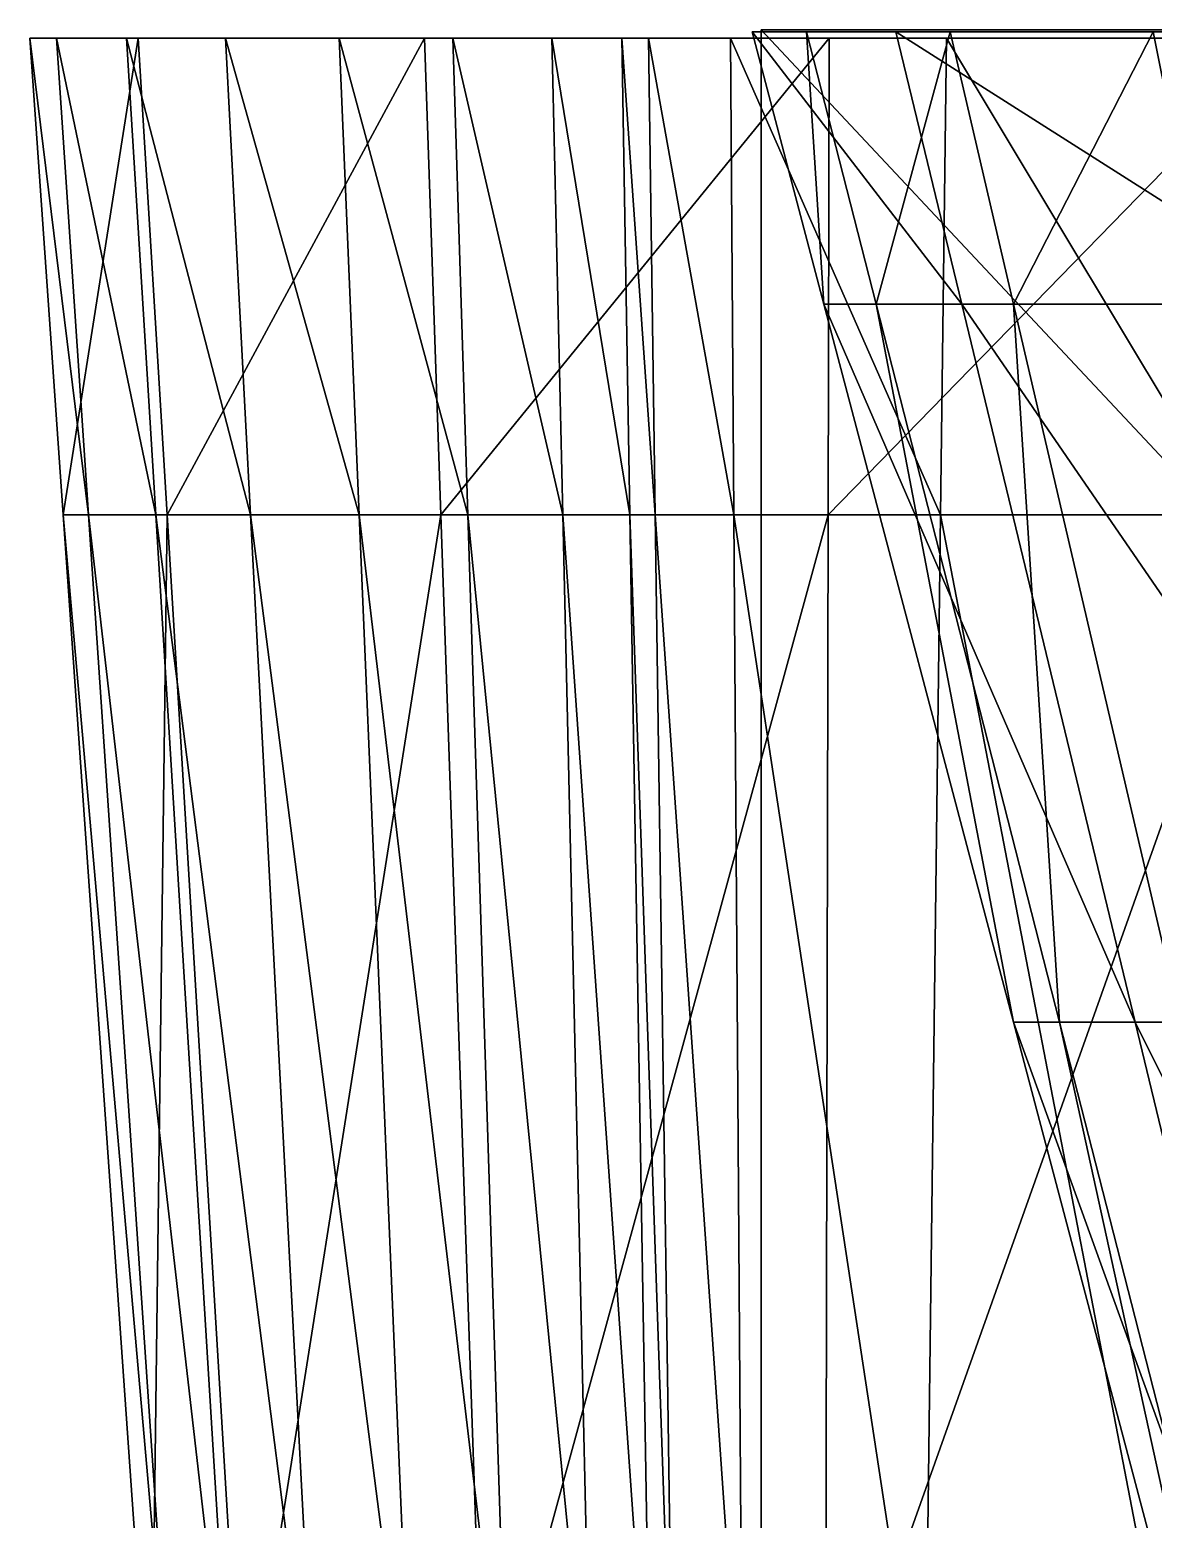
# Model space of a CAD drawing. Header units: metres. Extents: x -2.35 to 2.28, y -2.72 to 2.54.
# Drawn here: x -2.355 to -1.823, y 1.83 to 2.535 of the extents above; entities that cross this region are included whole.
import ezdxf

# ---------------------------------------------------------------- set-up
doc = ezdxf.new("R2010")
doc.units = ezdxf.units.M

msp = doc.modelspace()

# ---------------------------------------------------------------- linework, layer by layer
at = {"layer": 'Prism 3'}
for points in [[(-0.03951, 0.43542, -0.2356), (-2.00825, 2.53542, 0.19753), (-2.00825, 0.43542, 0.19753)], [(-0.03951, 0.43542, -0.2356), (-0.03951, 2.53542, -0.2356), (-2.00825, 2.53542, 0.19753)], [(-2.00825, 0.43542, 0.19753), (-0.43326, 2.53542, 0.77503), (-0.43326, 0.43542, 0.77503)], [(-2.00825, 0.43542, 0.19753), (-2.00825, 2.53542, 0.19753), (-0.43326, 2.53542, 0.77503)], [(-0.43326, 2.53542, 0.77503), (-2.00825, 2.53542, 0.19753), (-0.03951, 2.53542, -0.2356)]]:
    msp.add_3dface(points, dxfattribs=at)
at = {"layer": 'Pyramid 15'}
for points in [[(-2.33889, 2.30581, 0.25148), (-2.35471, 2.53139, 0.25455), (-2.3033, 2.53139, 0.24456)], [(-2.32684, 2.30581, 0.23264), (-2.35471, 2.53139, 0.25455), (-2.33889, 2.30581, 0.25148)], [(-2.32684, 2.30581, 0.23264), (-2.34212, 2.53139, 0.23487), (-2.35471, 2.53139, 0.25455)], [(-2.3033, 2.53139, 0.24456), (-2.35471, 2.53139, 0.25455), (-2.34212, 2.53139, 0.23487)], [(-2.29508, 2.30581, 0.18298), (-2.34212, 2.53139, 0.23487), (-2.32684, 2.30581, 0.23264)], [(-2.29508, 2.30581, 0.18298), (-2.30893, 2.53139, 0.18298), (-2.34212, 2.53139, 0.23487)], [(-2.30893, 2.53139, 0.18298), (-2.3033, 2.53139, 0.24456), (-2.34212, 2.53139, 0.23487)], [(-2.33889, 2.30581, 0.25148), (-2.3033, 2.53139, 0.24456), (-2.28969, 2.30581, 0.24192)], [(-2.25017, 2.30581, 0.11277), (-2.30893, 2.53139, 0.18298), (-2.29508, 2.30581, 0.18298)], [(-2.25017, 2.30581, 0.11277), (-2.26201, 2.53139, 0.10962), (-2.30893, 2.53139, 0.18298)], [(-2.30893, 2.53139, 0.18298), (-2.26201, 2.53139, 0.10962), (-2.16778, 2.53139, 0.21822)], [(-2.3033, 2.53139, 0.24456), (-2.30893, 2.53139, 0.18298), (-2.16778, 2.53139, 0.21822)], [(-2.28969, 2.30581, 0.24192), (-2.3033, 2.53139, 0.24456), (-2.16778, 2.53139, 0.21822)], [(-2.28969, 2.30581, 0.24192), (-2.16778, 2.53139, 0.21822), (-2.15999, 2.30581, 0.2167)], [(-2.19869, 2.30581, 0.03229), (-2.26201, 2.53139, 0.10962), (-2.25017, 2.30581, 0.11277)], [(-2.19869, 2.30581, 0.03229), (-2.20822, 2.53139, 0.02552), (-2.26201, 2.53139, 0.10962)], [(-2.16778, 2.53139, 0.21822), (-2.26201, 2.53139, 0.10962), (-2.20822, 2.53139, 0.02552)], [(-2.14722, 2.30581, -0.0482), (-2.20822, 2.53139, 0.02552), (-2.19869, 2.30581, 0.03229)], [(-2.14722, 2.30581, -0.0482), (-2.15443, 2.53139, -0.05858), (-2.20822, 2.53139, 0.02552)], [(-1.97617, 2.53139, 0.18097), (-2.20822, 2.53139, 0.02552), (-2.15443, 2.53139, -0.05858)], [(-1.97617, 2.53139, 0.18097), (-2.16778, 2.53139, 0.21822), (-2.20822, 2.53139, 0.02552)], [(-2.15999, 2.30581, 0.2167), (-2.16778, 2.53139, 0.21822), (-1.97617, 2.53139, 0.18097)], [(-2.15999, 2.30581, 0.2167), (-1.97617, 2.53139, 0.18097), (-1.97662, 2.30581, 0.18106)], [(-2.10231, 2.30581, -0.11841), (-2.15443, 2.53139, -0.05858), (-2.14722, 2.30581, -0.0482)], [(-2.10231, 2.30581, -0.11841), (-2.10751, 2.53139, -0.13194), (-2.15443, 2.53139, -0.05858)], [(-2.10751, 2.53139, -0.13194), (-1.92057, 2.53139, -0.16828), (-2.15443, 2.53139, -0.05858)], [(-1.77589, 2.53139, -0.13216), (-1.97617, 2.53139, 0.18097), (-2.15443, 2.53139, -0.05858)], [(-1.92057, 2.53139, -0.16828), (-1.77589, 2.53139, -0.13216), (-2.15443, 2.53139, -0.05858)], [(-2.07055, 2.30581, -0.16807), (-2.10751, 2.53139, -0.13194), (-2.10231, 2.30581, -0.11841)], [(-2.07055, 2.30581, -0.16807), (-2.07432, 2.53139, -0.18383), (-2.10751, 2.53139, -0.13194)], [(-2.07432, 2.53139, -0.18383), (-2.02291, 2.53139, -0.19383), (-2.10751, 2.53139, -0.13194)], [(-2.02291, 2.53139, -0.19383), (-1.92057, 2.53139, -0.16828), (-2.10751, 2.53139, -0.13194)], [(-2.0585, 2.30581, -0.18691), (-2.07432, 2.53139, -0.18383), (-2.07055, 2.30581, -0.16807)], [(-2.0585, 2.30581, -0.18691), (-2.06173, 2.53139, -0.20352), (-2.07432, 2.53139, -0.18383)], [(-2.02291, 2.53139, -0.19383), (-2.07432, 2.53139, -0.18383), (-2.06173, 2.53139, -0.20352)], [(-2.02135, 2.30581, -0.17763), (-2.06173, 2.53139, -0.20352), (-2.0585, 2.30581, -0.18691)], [(-2.02135, 2.30581, -0.17763), (-2.02291, 2.53139, -0.19383), (-2.06173, 2.53139, -0.20352)], [(-1.92341, 2.30581, -0.15318), (-2.02291, 2.53139, -0.19383), (-2.02135, 2.30581, -0.17763)], [(-1.92341, 2.30581, -0.15318), (-1.92057, 2.53139, -0.16828), (-2.02291, 2.53139, -0.19383)], [(-1.97662, 2.30581, 0.18106), (-1.75653, 2.53139, 0.13828), (-1.76641, 2.30581, 0.1402)], [(-1.97662, 2.30581, 0.18106), (-1.97617, 2.53139, 0.18097), (-1.75653, 2.53139, 0.13828)], [(-1.97617, 2.53139, 0.18097), (-1.77589, 2.53139, -0.13216), (-1.75653, 2.53139, 0.13828)], [(-1.78495, 2.30581, -0.11862), (-1.92057, 2.53139, -0.16828), (-1.92341, 2.30581, -0.15318)], [(-1.78495, 2.30581, -0.11862), (-1.77589, 2.53139, -0.13216), (-1.92057, 2.53139, -0.16828)], [(-2.29719, 1.71108, 0.24337), (-2.33889, 2.30581, 0.25148), (-2.28969, 2.30581, 0.24192)], [(-2.28657, 1.71108, 0.22677), (-2.33889, 2.30581, 0.25148), (-2.29719, 1.71108, 0.24337)], [(-2.28657, 1.71108, 0.22677), (-2.32684, 2.30581, 0.23264), (-2.33889, 2.30581, 0.25148)], [(-2.25856, 1.71108, 0.18298), (-2.32684, 2.30581, 0.23264), (-2.28657, 1.71108, 0.22677)], [(-2.25856, 1.71108, 0.18298), (-2.29508, 2.30581, 0.18298), (-2.32684, 2.30581, 0.23264)], [(-2.29719, 1.71108, 0.24337), (-2.28969, 2.30581, 0.24192), (-2.25382, 1.71108, 0.23494)], [(-2.21897, 1.71108, 0.12108), (-2.29508, 2.30581, 0.18298), (-2.25856, 1.71108, 0.18298)], [(-2.21897, 1.71108, 0.12108), (-2.25017, 2.30581, 0.11277), (-2.29508, 2.30581, 0.18298)], [(-2.25382, 1.71108, 0.23494), (-2.28969, 2.30581, 0.24192), (-2.15999, 2.30581, 0.2167)], [(-2.25382, 1.71108, 0.23494), (-2.15999, 2.30581, 0.2167), (-2.13947, 1.71108, 0.21271)], [(-2.17359, 1.71108, 0.05012), (-2.25017, 2.30581, 0.11277), (-2.21897, 1.71108, 0.12108)], [(-2.17359, 1.71108, 0.05012), (-2.19869, 2.30581, 0.03229), (-2.25017, 2.30581, 0.11277)], [(-2.1282, 1.71108, -0.02083), (-2.19869, 2.30581, 0.03229), (-2.17359, 1.71108, 0.05012)], [(-2.1282, 1.71108, -0.02083), (-2.14722, 2.30581, -0.0482), (-2.19869, 2.30581, 0.03229)], [(-2.13947, 1.71108, 0.21271), (-2.15999, 2.30581, 0.2167), (-1.97662, 2.30581, 0.18106)], [(-2.08861, 1.71108, -0.08273), (-2.14722, 2.30581, -0.0482), (-2.1282, 1.71108, -0.02083)], [(-2.08861, 1.71108, -0.08273), (-2.10231, 2.30581, -0.11841), (-2.14722, 2.30581, -0.0482)], [(-2.13947, 1.71108, 0.21271), (-1.97662, 2.30581, 0.18106), (-1.9778, 1.71108, 0.18129)], [(-2.06061, 1.71108, -0.12652), (-2.10231, 2.30581, -0.11841), (-2.08861, 1.71108, -0.08273)], [(-2.06061, 1.71108, -0.12652), (-2.07055, 2.30581, -0.16807), (-2.10231, 2.30581, -0.11841)], [(-2.04999, 1.71108, -0.14312), (-2.07055, 2.30581, -0.16807), (-2.06061, 1.71108, -0.12652)], [(-2.04999, 1.71108, -0.14312), (-2.0585, 2.30581, -0.18691), (-2.07055, 2.30581, -0.16807)], [(-2.01724, 1.71108, -0.13495), (-2.0585, 2.30581, -0.18691), (-2.04999, 1.71108, -0.14312)], [(-2.01724, 1.71108, -0.13495), (-2.02135, 2.30581, -0.17763), (-2.0585, 2.30581, -0.18691)], [(-1.93089, 1.71108, -0.11339), (-2.02135, 2.30581, -0.17763), (-2.01724, 1.71108, -0.13495)], [(-1.93089, 1.71108, -0.11339), (-1.92341, 2.30581, -0.15318), (-2.02135, 2.30581, -0.17763)], [(-1.9778, 1.71108, 0.18129), (-1.76641, 2.30581, 0.1402), (-1.79248, 1.71108, 0.14527)], [(-1.9778, 1.71108, 0.18129), (-1.97662, 2.30581, 0.18106), (-1.76641, 2.30581, 0.1402)], [(-1.80882, 1.71108, -0.08292), (-1.92341, 2.30581, -0.15318), (-1.93089, 1.71108, -0.11339)], [(-1.80882, 1.71108, -0.08292), (-1.78495, 2.30581, -0.11862), (-1.92341, 2.30581, -0.15318)]]:
    msp.add_3dface(points, dxfattribs=at)
at = {"layer": 'Pyramid 6'}
for points in [[(-1.91337, 2.40549, 0.21237), (-2.01265, 2.53439, 0.17624), (-1.97858, 2.40549, 0.18864)], [(-1.91337, 2.40549, 0.21237), (-1.94451, 2.53439, 0.20104), (-2.01265, 2.53439, 0.17624)], [(-1.97858, 2.40549, 0.18864), (-2.01265, 2.53439, 0.17624), (-1.98685, 2.53439, 0.21135)], [(-2.01265, 2.53439, 0.17624), (-1.94451, 2.53439, 0.20104), (-1.98685, 2.53439, 0.21135)], [(-1.95389, 2.40549, 0.22224), (-1.98685, 2.53439, 0.21135), (-1.91882, 2.53439, 0.30392)], [(-1.97858, 2.40549, 0.18864), (-1.98685, 2.53439, 0.21135), (-1.95389, 2.40549, 0.22224)], [(-1.98685, 2.53439, 0.21135), (-1.94451, 2.53439, 0.20104), (-1.91882, 2.53439, 0.30392)], [(-1.95389, 2.40549, 0.22224), (-1.91882, 2.53439, 0.30392), (-1.88879, 2.40549, 0.31083)], [(-1.74146, 2.40549, 0.27495), (-1.94451, 2.53439, 0.20104), (-1.91337, 2.40549, 0.21237)], [(-1.74146, 2.40549, 0.27495), (-1.76488, 2.53439, 0.26642), (-1.94451, 2.53439, 0.20104)], [(-1.91882, 2.53439, 0.30392), (-1.94451, 2.53439, 0.20104), (-1.76488, 2.53439, 0.26642)], [(-1.88879, 2.40549, 0.31083), (-1.91882, 2.53439, 0.30392), (-1.82265, 2.53439, 0.43479)], [(-1.76488, 2.53439, 0.26642), (-1.82265, 2.53439, 0.43479), (-1.91882, 2.53439, 0.30392)], [(-1.88879, 2.40549, 0.31083), (-1.82265, 2.53439, 0.43479), (-1.79675, 2.40549, 0.43608)], [(-1.79675, 2.40549, 0.43608), (-1.82265, 2.53439, 0.43479), (-1.71241, 2.53439, 0.58482)], [(-1.83127, 2.06564, 0.24226), (-1.97858, 2.40549, 0.18864), (-1.88876, 2.06564, 0.22133)], [(-1.83127, 2.06564, 0.24226), (-1.91337, 2.40549, 0.21237), (-1.97858, 2.40549, 0.18864)], [(-1.88876, 2.06564, 0.22133), (-1.97858, 2.40549, 0.18864), (-1.95389, 2.40549, 0.22224)], [(-1.86699, 2.06564, 0.25096), (-1.95389, 2.40549, 0.22224), (-1.88879, 2.40549, 0.31083)], [(-1.88876, 2.06564, 0.22133), (-1.95389, 2.40549, 0.22224), (-1.86699, 2.06564, 0.25096)], [(-1.67971, 2.06564, 0.29742), (-1.91337, 2.40549, 0.21237), (-1.83127, 2.06564, 0.24226)], [(-1.67971, 2.06564, 0.29742), (-1.74146, 2.40549, 0.27495), (-1.91337, 2.40549, 0.21237)], [(-1.8096, 2.06564, 0.32906), (-1.88879, 2.40549, 0.31083), (-1.79675, 2.40549, 0.43608)], [(-1.86699, 2.06564, 0.25096), (-1.88879, 2.40549, 0.31083), (-1.8096, 2.06564, 0.32906)], [(-1.7152, 1.58518, 0.2845), (-1.88876, 2.06564, 0.22133), (-1.76178, 1.58518, 0.26755)], [(-1.7152, 1.58518, 0.2845), (-1.83127, 2.06564, 0.24226), (-1.88876, 2.06564, 0.22133)], [(-1.76178, 1.58518, 0.26755), (-1.88876, 2.06564, 0.22133), (-1.86699, 2.06564, 0.25096)], [(-1.74414, 1.58518, 0.29155), (-1.86699, 2.06564, 0.25096), (-1.8096, 2.06564, 0.32906)], [(-1.76178, 1.58518, 0.26755), (-1.86699, 2.06564, 0.25096), (-1.74414, 1.58518, 0.29155)], [(-1.59241, 1.58518, 0.3292), (-1.83127, 2.06564, 0.24226), (-1.7152, 1.58518, 0.2845)], [(-1.59241, 1.58518, 0.3292), (-1.67971, 2.06564, 0.29742), (-1.83127, 2.06564, 0.24226)]]:
    msp.add_3dface(points, dxfattribs=at)

doc.saveas('drawing.dxf')
